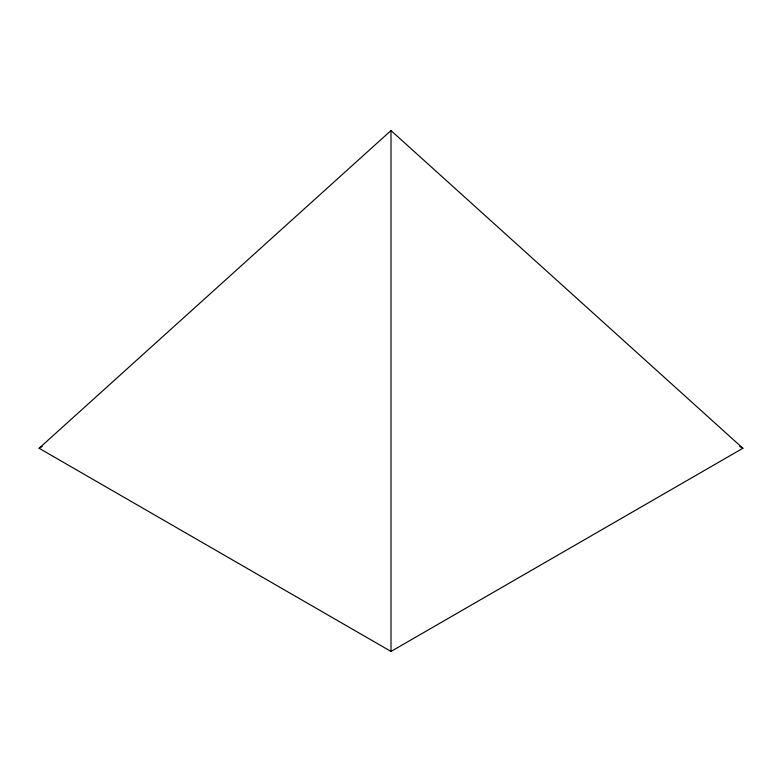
<?xml version="1.0" encoding="UTF-8"?>
<svg xmlns="http://www.w3.org/2000/svg" width="782" height="782" viewBox="0 0 782 782"><rect width="100%" height="100%" fill="white"/><g stroke="black" fill="none" stroke-linecap="round" stroke-linejoin="round"><path stroke-width="1.17" d="M39.1 448.272L391 130.565L742.9 448.272L391 651.435L39.1 448.272L42.208 446.473M739.792 446.473L742.9 448.272M391 130.565L391 651.435"/></g></svg>
